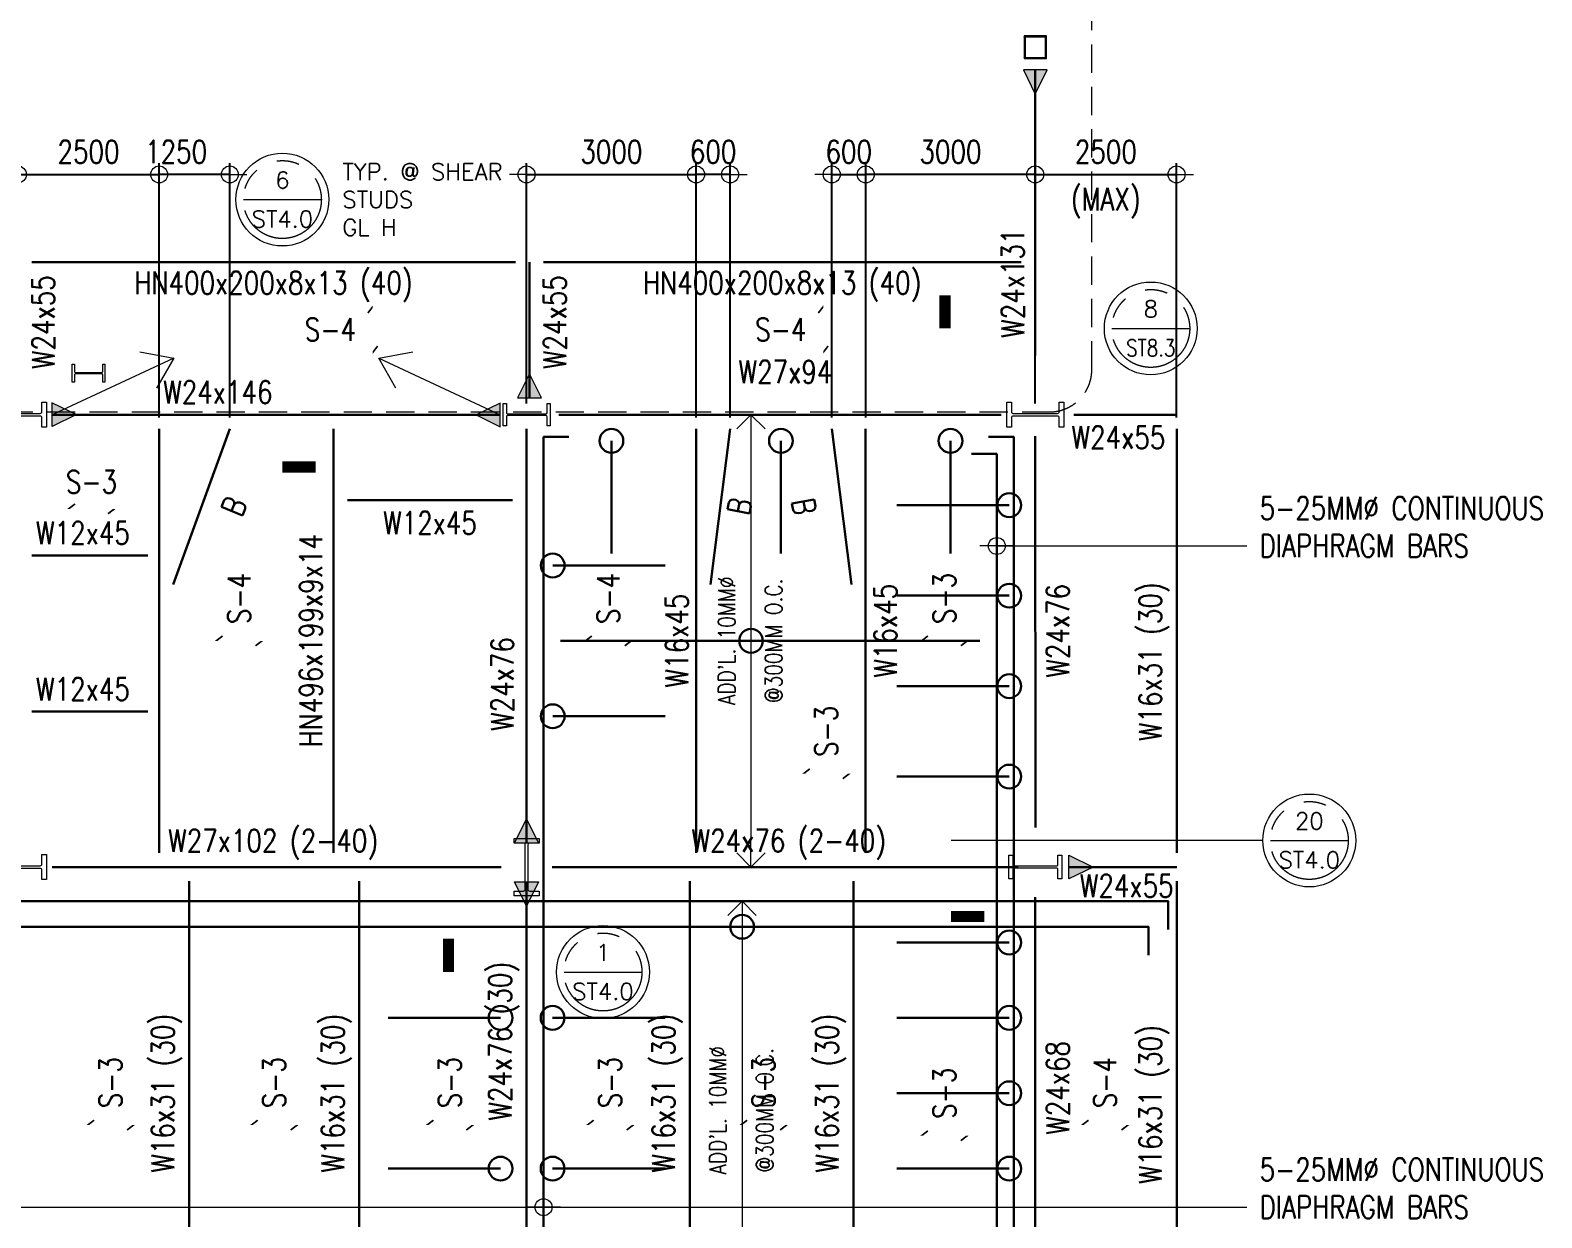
# Model space of a CAD drawing. Header units: millimetres. Extents: x 713683 to 908490, y -16030 to 119854.
# Drawn here: x 765859 to 792601, y 39274 to 60276 of the extents above; entities that cross this region are included whole.
import ezdxf
from ezdxf.enums import TextEntityAlignment as Align

# ---------------------------------------------------------------- set-up
doc = ezdxf.new("R2010")
doc.units = ezdxf.units.MM
doc.header["$MEASUREMENT"] = 0
doc.linetypes.add('DASHED', pattern=[0.75, 0.5, -0.25])
doc.linetypes.add('PHANTOM2', pattern=[1.25, 0.625, -0.125, 0.125, -0.125, 0.125, -0.125])
doc.layers.get('0').update_dxf_attribs({"lineweight": 0})
for name, color, linetype, lineweight in [('S-ANNO-DIMS', 252, 'Continuous', 5), ('S-ANNO-MARK', 2, 'Continuous', 18), ('S-ANNO-NPLT', 7, 'Continuous', 15), ('S-Anno-Symb', 143, 'PHANTOM2', 15), ('S-BEAM', 5, 'Continuous', 30), ('S-BEAM-IDEN', 2, 'Continuous', 9), ('S-BRACE', 2, 'Continuous', 9), ('S-COLS', 2, 'Continuous', 20), ('S-CONN', 1, 'Continuous', 9), ('S_DRB', 4, 'Continuous', 30), ('SPOT DET.', 1, 'Continuous', 20)]:
    doc.layers.add(name, color=color, linetype=linetype, lineweight=lineweight)
doc.styles.add('1', font='simplex8.shx', dxfattribs={"width": 0.8, "height": 400})
doc.styles.add('ARIALNW', font='ARIALN.TTF')
doc.styles.add('ROMANSX', font='ROMANS.shx', dxfattribs={"height": 0.09375})
doc.styles.add('SIMPLEX', font='SIMPLEX.shx', dxfattribs={"width": 0.8, "height": 400})
doc.dimstyles.new('DIM 200', dxfattribs={"dimtxt": 0.36, "dimasz": 0.2, "dimexe": 0.1, "dimexo": 0, "dimgap": 0.08, "dimtad": 1, "dimlfac": 2, "dimrnd": 0.005, "dimzin": 1, "dimdsep": 46, "dimtxsty": 'ARIALNW', "dimcen": 0.09, "dimclrd": 6, "dimclre": 6, "dimclrt": 13, "dimadec": 0, "dimazin": 0, "dimtfac": 1, "dimtofl": 0, "dimtmove": 2, "dimatfit": 3, "dimfxl": 1, "dimtolj": 1, "dimtzin": 0, "dimarcsym": 0})
doc.dimstyles.new('DIM_100', dxfattribs={"dimtxt": 400, "dimasz": 2, "dimexe": 100, "dimexo": 200, "dimgap": 200, "dimtad": 1, "dimdec": 0, "dimrnd": 1, "dimzin": 1, "dimdsep": 46, "dimtxsty": 'SIMPLEX', "dimblk1": 'ESCADIM_ARW', "dimblk2": 'ESCADIM_ARW', "dimsah": 1, "dimcen": 50, "dimclrd": 256, "dimclre": 256, "dimclrt": 52, "dimazin": 0, "dimtfac": 1, "dimtdec": 0, "dimtofl": 0, "dimtmove": 0, "dimatfit": 3, "dimldrblk": 'ESCADIM_ARW', "dimfxl": 1, "dimtolj": 1, "dimtzin": 0, "dimarcsym": 0})
doc.dimstyles.new('DIM_200', dxfattribs={"dimtxt": 400, "dimasz": 2, "dimexe": 200, "dimexo": 200, "dimgap": 200, "dimtad": 1, "dimdec": 0, "dimrnd": 1, "dimzin": 1, "dimdsep": 46, "dimtxsty": 'SIMPLEX', "dimblk1": 'ESCADIM_ARW', "dimblk2": 'ESCADIM_ARW', "dimsah": 1, "dimcen": 50, "dimclrd": 251, "dimclre": 251, "dimclrt": 52, "dimazin": 0, "dimtfac": 1, "dimtdec": 0, "dimtofl": 0, "dimtmove": 0, "dimatfit": 3, "dimldrblk": 'ESCADIM_ARW', "dimfxl": 1, "dimtolj": 1, "dimtzin": 0, "dimarcsym": 0})
doc.dimstyles.new('ESCA', dxfattribs={"dimtxt": 300, "dimasz": 1, "dimexe": 100, "dimexo": 100, "dimgap": 100, "dimtad": 1, "dimdec": 0, "dimrnd": 1, "dimdsep": 46, "dimtxsty": '1', "dimblk1": 'ESCADIM_ARW', "dimblk2": 'ESCADIM_ARW', "dimsah": 1, "dimcen": 50, "dimclrd": 256, "dimclre": 256, "dimclrt": 52, "dimadec": 0, "dimazin": 0, "dimtfac": 1, "dimtdec": 0, "dimtofl": 0, "dimtmove": 0, "dimatfit": 3, "dimldrblk": 'ESCADIM_ARW', "dimfxl": 1, "dimtolj": 1, "dimtzin": 0, "dimarcsym": 0})

# ---------------------------------------------------------------- blocks, each defined once
blk = doc.blocks.new('2F COLUMN LAYOUT')
at = {"layer": 'S-COLS', "ltscale": 0.5}
h = blk.add_hatch(dxfattribs=at)
h.set_pattern_fill('ANSI31', color=256, scale=250, style=0)
h.set_pattern_definition([(45, (0.62, -6544.82), (-22.097087, 22.097087), [])])
h.paths.add_polyline_path([(43820, 62320), (44180, 62320), (44180, 62680), (43820, 62680)], flags=16)
h.paths.add_polyline_path([(43800, 62300), (44200, 62300), (44200, 62700), (43800, 62700)])
at = {"layer": 'S-COLS', "ltscale": 0.5, "elevation": 0}
for points in [[(43800, 62300), (44200, 62300), (44200, 62700), (43800, 62700)], [(43820, 62320), (44180, 62320), (44180, 62680), (43820, 62680)]]:
    blk.add_lwpolyline(points, close=True, dxfattribs=at)
at = {"layer": 'S-COLS', "elevation": 0}
for points in [[(26506, 56000), (26506, 55779), (26424, 55779), (26424, 55948, 0.414214), (26395, 55977), (25605, 55977, 0.414214), (25576, 55948), (25576, 55779), (25494, 55779), (25494, 56221), (25576, 56221), (25576, 56052, 0.414214), (25605, 56023), (26395, 56023, 0.414214), (26424, 56052), (26424, 56221), (26506, 56221), (26506, 56000)], [(44506, 56000), (44506, 55779), (44424, 55779), (44424, 55948, 0.414214), (44395, 55977), (43605, 55977, 0.414214), (43576, 55948), (43576, 55779), (43494, 55779), (43494, 56221), (43576, 56221), (43576, 56052, 0.414214), (43605, 56023), (44395, 56023, 0.414214), (44424, 56052), (44424, 56221), (44506, 56221), (44506, 56000)]]:
    blk.add_lwpolyline(points, format="xyb", dxfattribs=at)
at = {"layer": 'S-COLS', "ltscale": 0.5, "elevation": 0}
for points in [[(34585, 56000), (34585, 56196), (34642, 56196), (34642, 56035, 0.414214), (34661, 56016), (35342, 56016, 0.414214), (35361, 56035), (35361, 56196), (35418, 56196), (35418, 55804), (35361, 55804), (35361, 55965, 0.414214), (35342, 55984), (34661, 55984, 0.414214), (34642, 55965), (34642, 55804), (34585, 55804), (34585, 56000)], [(35000, 47494), (34779, 47494), (34779, 47576), (34948, 47576, 0.414214), (34977, 47605), (34977, 48395, 0.414214), (34948, 48424), (34779, 48424), (34779, 48506), (35221, 48506), (35221, 48424), (35052, 48424, 0.414214), (35023, 48395), (35023, 47605, 0.414214), (35052, 47576), (35221, 47576), (35221, 47494), (35000, 47494)]]:
    blk.add_lwpolyline(points, format="xyb", dxfattribs=at)
at = {"layer": 'S-COLS', "ltscale": 0.5}
for points in [[(26506, 48000), (26506, 47779), (26424, 47779), (26424, 47948, 0.414214), (26395, 47977), (25605, 47977, 0.414214), (25576, 47948), (25576, 47779), (25494, 47779), (25494, 48221), (25576, 48221), (25576, 48052, 0.414214), (25605, 48023), (26395, 48023, 0.414214), (26424, 48052), (26424, 48221), (26506, 48221), (26506, 48000)], [(43533, 48000), (43533, 48209), (43602, 48209), (43602, 48039, 0.414214), (43621, 48019), (44379, 48019, 0.414214), (44398, 48039), (44398, 48209), (44467, 48209), (44467, 47791), (44398, 47791), (44398, 47961, 0.414214), (44379, 47981), (43621, 47981, 0.414214), (43602, 47961), (43602, 47791), (43533, 47791), (43533, 48000)]]:
    blk.add_lwpolyline(points, format="xyb", dxfattribs=at)
blk = doc.blocks.new('Bubble')
at = {"layer": 'S-ANNO-NPLT'}
blk.add_circle((0, 0), 0.2608, dxfattribs=at)
at = {"layer": 'S-Anno-Symb', "color": 0}
blk.add_line((-0.2188, 0), (0.2188, 0), dxfattribs=at)
blk.add_circle((0, 0), 0.2187, dxfattribs=at)
at = {"layer": 'S-Anno-Symb', "style": 'ROMANSX'}
for tag, p in [('1', (0, 0.1094)), ('S1', (0, -0.1094))]:
    blk.add_attdef(tag, text='', height=0.0937, dxfattribs=at).set_placement(p, align=Align.MIDDLE_CENTER)
at = {"layer": 'S-Anno-Symb', "style": 'ROMANSX', "width": 1.018385, "flags": 8}
blk.add_attdef('LONG', text='', height=0.0937, dxfattribs=at).set_placement((-0.1796, -0.1249), (0.1796, -0.1249), align=Align.FIT)
blk = doc.blocks.new('ESCADIM_ARW')
at = {"color": 7}
blk.add_line((-150, 0), (150, 0), dxfattribs=at)
blk.add_circle((0, 0), 75, dxfattribs=at)
blk = doc.blocks.new('*D9')
at = {"layer": 'Defpoints', "color": 0, "ltscale": 0.05, "transparency": 16777216}
for p in [(777640, 57726), (774640, 53476, 0), (777640, 53229)]:
    blk.add_point(p, dxfattribs=at)
at = {"layer": 'S-ANNO-DIMS', "color": 251, "lineweight": -2, "ltscale": 0.05, "transparency": 16777216}
for p, q in [((774640, 53676), (774640, 57926)), ((777640, 53429), (777640, 57926)), ((774642, 57726), (777638, 57726))]:
    blk.add_line(p, q, dxfattribs=at)
at = {"layer": 'S-ANNO-DIMS', "color": 251, "lineweight": -2, "ltscale": 0.05, "transparency": 16777216, "xscale": 2, "yscale": 2, "zscale": 2, "rotation": 180}
blk.add_blockref('ESCADIM_ARW', (774640, 57726), dxfattribs=at)
at = {"layer": 'S-ANNO-DIMS', "color": 251, "lineweight": -2, "ltscale": 0.05, "transparency": 16777216, "xscale": 2, "yscale": 2, "zscale": 2}
blk.add_blockref('ESCADIM_ARW', (777640, 57726), dxfattribs=at)
at = {"layer": 'S-ANNO-DIMS', "color": 52, "ltscale": 0.05, "transparency": 16777216, "insert": (776140, 58126), "char_height": 400, "attachment_point": 5, "style": 'SIMPLEX'}
blk.add_mtext('\\A1;3000', dxfattribs=at)
blk = doc.blocks.new('*D10')
at = {"layer": 'Defpoints', "color": 0, "ltscale": 0.05, "transparency": 16777216}
for p in [(777640, 57726), (777640, 53229), (778240, 53229)]:
    blk.add_point(p, dxfattribs=at)
at = {"layer": 'S-ANNO-DIMS', "color": 251, "lineweight": -2, "ltscale": 0.05, "transparency": 16777216}
for p, q in [((777640, 53429), (777640, 57926)), ((778240, 53429), (778240, 57926)), ((778238, 57726), (777642, 57726))]:
    blk.add_line(p, q, dxfattribs=at)
at = {"layer": 'S-ANNO-DIMS', "color": 251, "lineweight": -2, "ltscale": 0.05, "transparency": 16777216, "xscale": 2, "yscale": 2, "zscale": 2, "rotation": 180}
blk.add_blockref('ESCADIM_ARW', (777640, 57726), dxfattribs=at)
at = {"layer": 'S-ANNO-DIMS', "color": 251, "lineweight": -2, "ltscale": 0.05, "transparency": 16777216, "xscale": 2, "yscale": 2, "zscale": 2}
blk.add_blockref('ESCADIM_ARW', (778240, 57726), dxfattribs=at)
at = {"layer": 'S-ANNO-DIMS', "color": 52, "ltscale": 0.05, "transparency": 16777216, "insert": (777940, 58126), "char_height": 400, "attachment_point": 5, "style": 'SIMPLEX'}
blk.add_mtext('\\A1;600', dxfattribs=at)
blk = doc.blocks.new('*D11')
at = {"layer": 'Defpoints', "color": 0, "ltscale": 0.05, "transparency": 16777216}
for p in [(780640, 57726), (780640, 53229), (783640, 53476, 0)]:
    blk.add_point(p, dxfattribs=at)
at = {"layer": 'S-ANNO-DIMS', "color": 251, "lineweight": -2, "ltscale": 0.05, "transparency": 16777216}
for p, q in [((780640, 53429), (780640, 57926)), ((783640, 53676), (783640, 57926)), ((783638, 57726), (780642, 57726))]:
    blk.add_line(p, q, dxfattribs=at)
at = {"layer": 'S-ANNO-DIMS', "color": 251, "lineweight": -2, "ltscale": 0.05, "transparency": 16777216, "xscale": 2, "yscale": 2, "zscale": 2, "rotation": 180}
blk.add_blockref('ESCADIM_ARW', (780640, 57726), dxfattribs=at)
at = {"layer": 'S-ANNO-DIMS', "color": 251, "lineweight": -2, "ltscale": 0.05, "transparency": 16777216, "xscale": 2, "yscale": 2, "zscale": 2}
blk.add_blockref('ESCADIM_ARW', (783640, 57726), dxfattribs=at)
at = {"layer": 'S-ANNO-DIMS', "color": 52, "ltscale": 0.05, "transparency": 16777216, "insert": (782140, 58126), "char_height": 400, "attachment_point": 5, "style": 'SIMPLEX'}
blk.add_mtext('\\A1;3000', dxfattribs=at)
blk = doc.blocks.new('*D12')
at = {"layer": 'Defpoints', "color": 0, "ltscale": 0.05, "transparency": 16777216}
for p in [(780640, 57726), (780040, 53229), (780640, 53229)]:
    blk.add_point(p, dxfattribs=at)
at = {"layer": 'S-ANNO-DIMS', "color": 251, "lineweight": -2, "ltscale": 0.05, "transparency": 16777216}
for p, q in [((780040, 53429), (780040, 57926)), ((780640, 53429), (780640, 57926)), ((780042, 57726), (780638, 57726))]:
    blk.add_line(p, q, dxfattribs=at)
at = {"layer": 'S-ANNO-DIMS', "color": 251, "lineweight": -2, "ltscale": 0.05, "transparency": 16777216, "xscale": 2, "yscale": 2, "zscale": 2, "rotation": 180}
blk.add_blockref('ESCADIM_ARW', (780040, 57726), dxfattribs=at)
at = {"layer": 'S-ANNO-DIMS', "color": 251, "lineweight": -2, "ltscale": 0.05, "transparency": 16777216, "xscale": 2, "yscale": 2, "zscale": 2}
blk.add_blockref('ESCADIM_ARW', (780640, 57726), dxfattribs=at)
at = {"layer": 'S-ANNO-DIMS', "color": 52, "ltscale": 0.05, "transparency": 16777216, "insert": (780340, 58126), "char_height": 400, "attachment_point": 5, "style": 'SIMPLEX'}
blk.add_mtext('\\A1;600', dxfattribs=at)
blk = doc.blocks.new('*D13')
at = {"layer": 'Defpoints', "color": 0, "ltscale": 0.05, "transparency": 16777216}
for p in [(768140, 57726), (765640, 53476, 0), (768140, 53229)]:
    blk.add_point(p, dxfattribs=at)
at = {"layer": 'S-ANNO-DIMS', "color": 251, "lineweight": -2, "ltscale": 0.05, "transparency": 16777216}
for p, q in [((765640, 53676), (765640, 57926)), ((768140, 53429), (768140, 57926)), ((765642, 57726), (768138, 57726))]:
    blk.add_line(p, q, dxfattribs=at)
at = {"layer": 'S-ANNO-DIMS', "color": 251, "lineweight": -2, "ltscale": 0.05, "transparency": 16777216, "xscale": 2, "yscale": 2, "zscale": 2, "rotation": 180}
blk.add_blockref('ESCADIM_ARW', (765640, 57726), dxfattribs=at)
at = {"layer": 'S-ANNO-DIMS', "color": 251, "lineweight": -2, "ltscale": 0.05, "transparency": 16777216, "xscale": 2, "yscale": 2, "zscale": 2}
blk.add_blockref('ESCADIM_ARW', (768140, 57726), dxfattribs=at)
at = {"layer": 'S-ANNO-DIMS', "color": 52, "ltscale": 0.05, "transparency": 16777216, "insert": (766890, 58126), "char_height": 400, "attachment_point": 5, "style": 'SIMPLEX'}
blk.add_mtext('\\A1;2500', dxfattribs=at)
blk = doc.blocks.new('*D14')
at = {"layer": 'Defpoints', "color": 0, "ltscale": 0.05, "transparency": 16777216}
for p in [(768140, 57726), (768140, 53229), (769390, 53229)]:
    blk.add_point(p, dxfattribs=at)
at = {"layer": 'S-ANNO-DIMS', "color": 251, "lineweight": -2, "ltscale": 0.05, "transparency": 16777216}
for p, q in [((768140, 53429), (768140, 57926)), ((769390, 53429), (769390, 57926)), ((769388, 57726), (768142, 57726))]:
    blk.add_line(p, q, dxfattribs=at)
at = {"layer": 'S-ANNO-DIMS', "color": 251, "lineweight": -2, "ltscale": 0.05, "transparency": 16777216, "xscale": 2, "yscale": 2, "zscale": 2, "rotation": 180}
blk.add_blockref('ESCADIM_ARW', (768140, 57726), dxfattribs=at)
at = {"layer": 'S-ANNO-DIMS', "color": 251, "lineweight": -2, "ltscale": 0.05, "transparency": 16777216, "xscale": 2, "yscale": 2, "zscale": 2}
blk.add_blockref('ESCADIM_ARW', (769390, 57726), dxfattribs=at)
at = {"layer": 'S-ANNO-DIMS', "color": 52, "ltscale": 0.05, "transparency": 16777216, "insert": (768440, 58126), "char_height": 400, "attachment_point": 5, "style": 'SIMPLEX'}
blk.add_mtext('\\A1;1250', dxfattribs=at)
blk = doc.blocks.new('*D33')
at = {"layer": 'Defpoints', "color": 0, "ltscale": 0.05, "transparency": 16777216}
for p in [(786139, 57726), (783639, 53476, 0), (786139, 53229)]:
    blk.add_point(p, dxfattribs=at)
at = {"layer": 'S-ANNO-DIMS', "color": 251, "lineweight": -2, "ltscale": 0.05, "transparency": 16777216}
for p, q in [((783639, 53676), (783639, 57926)), ((786139, 53429), (786139, 57926)), ((783641, 57726), (786137, 57726))]:
    blk.add_line(p, q, dxfattribs=at)
at = {"layer": 'S-ANNO-DIMS', "color": 251, "lineweight": -2, "ltscale": 0.05, "transparency": 16777216, "xscale": 2, "yscale": 2, "zscale": 2, "rotation": 180}
blk.add_blockref('ESCADIM_ARW', (783639, 57726), dxfattribs=at)
at = {"layer": 'S-ANNO-DIMS', "color": 251, "lineweight": -2, "ltscale": 0.05, "transparency": 16777216, "xscale": 2, "yscale": 2, "zscale": 2}
blk.add_blockref('ESCADIM_ARW', (786139, 57726), dxfattribs=at)
at = {"layer": 'S-ANNO-DIMS', "color": 52, "ltscale": 0.05, "transparency": 16777216, "char_height": 400, "attachment_point": 5, "style": 'SIMPLEX'}
for s, insert in [('\\A1;2500', (784889, 58126)), ('\\A1;(MAX)', (784889, 57221))]:
    blk.add_mtext(s, dxfattribs=dict(at, insert=insert))
blk = doc.blocks.new('_Open90')
at = {"color": 0, "linetype": 'ByBlock', "lineweight": -2}
for p, q in [((0, 0), (-1, 0)), ((-0.5, 0.5), (0, 0)), ((0, 0), (-0.5, -0.5))]:
    blk.add_line(p, q, dxfattribs=at)
blk = doc.blocks.new('*D36')
at = {"lineweight": -2, "ltscale": 0.5, "transparency": 16777216}
blk.add_line((38812, 46895), (38812, 40501), dxfattribs=at)
at = {"layer": 'Defpoints', "color": 0, "ltscale": 0.5, "transparency": 16777216}
for p in [(38812, 47395, 0), (38812, 40001, 0), (38812, 40001)]:
    blk.add_point(p, dxfattribs=at)
at = {"lineweight": -2, "ltscale": 0.5, "transparency": 16777216, "xscale": 500, "yscale": 500, "zscale": 500}
for p, rotation in [((38812, 47395), 90), ((38812, 40001), 270)]:
    blk.add_blockref('_Open90', p, dxfattribs=dict(at, rotation=rotation))
at = {"color": 52, "ltscale": 0.5, "transparency": 16777216, "char_height": 300, "attachment_point": 5, "rotation": 90, "style": '1'}
for s, insert in [("\\A1;ADD'L. 10MM%%C", (38383, 43698)), ('\\A1;@300MM O.C. ', (39212, 43698))]:
    blk.add_mtext(s, dxfattribs=dict(at, insert=insert))
blk = doc.blocks.new('*D38')
at = {"lineweight": -2, "ltscale": 0.5, "transparency": 16777216}
blk.add_line((38970, 55501), (38970, 48501), dxfattribs=at)
at = {"layer": 'Defpoints', "color": 0, "ltscale": 0.5, "transparency": 16777216}
for p in [(38970, 56001, 0), (38970, 48001, 0), (38970, 48001)]:
    blk.add_point(p, dxfattribs=at)
at = {"lineweight": -2, "ltscale": 0.5, "transparency": 16777216, "xscale": 500, "yscale": 500, "zscale": 500}
for p, rotation in [((38970, 56001), 90), ((38970, 48001), 270)]:
    blk.add_blockref('_Open90', p, dxfattribs=dict(at, rotation=rotation))
at = {"color": 52, "ltscale": 0.5, "transparency": 16777216, "char_height": 300, "attachment_point": 5, "rotation": 90, "style": '1'}
for s, insert in [("\\A1;ADD'L. 10MM%%C", (38542, 52001)), ('\\A1;@300MM O.C. ', (39370, 52001))]:
    blk.add_mtext(s, dxfattribs=dict(at, insert=insert))
blk = doc.blocks.new('2F FRAMING LAYOUT')
at = {"layer": 'S-CONN'}
for points in [[(32711, 54100), (32500, 53671), (32290, 54100)], [(23341, 48296), (23552, 48725), (23762, 48296)], [(15109, 47792), (15538, 48003), (15109, 48213)], [(23035, 47786), (22606, 47996), (23035, 48207)], [(23288, 40430), (23499, 40859), (23709, 40430)], [(33093, 39789), (33522, 40000), (33093, 40210)], [(23289, 39737), (23500, 39308), (23710, 39737)]]:
    blk.add_hatch(color=256, dxfattribs=at).paths.add_polyline_path(points)
at = {"layer": 'S-BEAM'}
for p, q in [((32500, 54100, 0), (32499, 49049, 0)), ((23302, 50700, 0), (14750, 50700, 0)), ((23552, 50700, 0), (23552, 48296, 0)), ((23802, 50701, 0), (32249, 50700, 0)), ((23035, 47999, 0), (15106, 48000, 0)), ((24068, 47999, 0), (31894, 48000, 0)), ((33179, 48000, 0), (35000, 48000, 0)), ((17000, 40249, 0), (17000, 47753, 0)), ((18250, 47753, 0), (17250, 44999, 0)), ((20083, 40249, 0), (20083, 47753, 0)), ((23500, 40430, 0), (23500, 47749, 0)), ((26501, 40249, 0), (26501, 47753, 0)), ((27101, 47753, 0), (26751, 44999, 0)), ((28899, 47753, 0), (29249, 44999, 0)), ((29499, 40249, 0), (29499, 47753, 0)), ((32500, 47619, 0), (32501, 40700, 0)), ((35002, 47751, 0), (35002, 40250, 0)), ((23250, 46488, 0), (20333, 46488, 0)), ((16800, 45510, 0), (14750, 45510, 0)), ((16800, 42749, 0), (14750, 42749, 0)), ((23050, 39999, 0), (15106, 39999, 0)), ((23954, 39999, 0), (32195, 40000, 0)), ((33093, 40000, 0), (35002, 40000, 0)), ((17532, 39749, 0), (17532, 32250, 0)), ((20538, 39749, 0), (20538, 32250, 0)), ((23500, 39737, 0), (23500, 32414, 0)), ((26391, 39749, 0), (26391, 32249, 0)), ((29283, 39749, 0), (29283, 32248, 0)), ((35002, 39750, 0), (35002, 32249, 0)), ((32500, 32683, 0), (32500, 39467, 0))]:
    blk.add_line(p, q, dxfattribs=at)
at = {"layer": 'S-CONN', "color": 1, "elevation": 0}
for points in [[(32290, 54100), (32500, 53671), (32711, 54100), (32289, 54100)], [(23762, 48296), (23552, 48725), (23341, 48296), (23763, 48296)], [(15109, 48213), (15538, 48003), (15109, 47792), (15109, 48214)], [(23035, 48207), (22606, 47996), (23035, 47786), (23035, 48208)], [(23709, 40430), (23499, 40859), (23288, 40430), (23710, 40430)], [(33093, 40210), (33522, 40000), (33093, 39789), (33093, 40211)], [(23710, 39737), (23500, 39308), (23289, 39737), (23711, 39737)]]:
    blk.add_lwpolyline(points, dxfattribs=at)
at = {"layer": 'S-BRACE', "ltscale": 0.5}
for points in [[(17258, 49001, 0), (15106, 47999, 0)], [(20884, 49002, 0), (23035, 48000, 0)]]:
    blk.add_leader(points, dimstyle='DIM 200', override={"dimasz": 500, "dimtad": 0, "dimclrd": 2, "dimldrblk": 'Open90', "dimfxl": 0.18}, dxfattribs=at)
blk = doc.blocks.new("ADD' L BARS")
at = {"layer": 'S_DRB'}
for p, q in [((36500.5, 53548.4, 0), (36500.5, 55538, 0)), ((39500, 53548.4, 0), (39500, 55538, 0)), ((42499.5, 53548.4, 0), (42499.5, 55538, 0)), ((41550, 54400, 0), (43539.6, 54400, 0)), ((41550, 52800, 0), (43539.6, 52800, 0)), ((41550, 51200, 0), (43539.6, 51200, 0)), ((41550, 49600, 0), (43539.6, 49600, 0)), ((41550, 46666.4, 0), (43539.6, 46666.4, 0)), ((41549.9, 45333.2, 0), (43539.5, 45333.2, 0)), ((41549.7, 43999.9, 0), (43539.3, 43999.9, 0)), ((41549.6, 42666.6, 0), (43539.2, 42666.6, 0))]:
    blk.add_line(p, q, dxfattribs=at)
at = {"layer": 'S_DRB', "color": 4}
blk.add_line((43019.6, 52000.8, 0), (35600, 52000.8, 0), dxfattribs=at)
at = {"layer": 'S_DRB', "color": 4, "elevation": 0}
for points in [[(35750, 40432.8), (35300, 40432.8), (35300, 55606.9), (35750, 55606.9)], [(42870.3, 40132.8), (43320.3, 40132.8), (43319, 55306.9), (42869, 55306.9)], [(46351.2, 46894.5), (46351.2, 47394.5), (6014.4, 47394.5), (6014.4, 46894.5)], [(46001.2, 46444.5), (46001.2, 46944.5), (17250, 46944.5), (17250, 46444.5)]]:
    blk.add_lwpolyline(points, dxfattribs=at)
at = {"layer": 'S_DRB'}
for centre in [(36500.5, 55538, 0), (39500, 55538, 0), (42499.5, 55538, 0), (43539.6, 54400, 0), (43539.6, 52800, 0), (38970.3, 52000.8, 0), (43539.6, 51200, 0), (43539.6, 49600, 0), (38811.8, 46944.5, 0), (43539.6, 46666.4, 0), (43539.5, 45333.2, 0), (43539.3, 43999.9, 0), (43539.2, 42666.6, 0)]:
    blk.add_circle(centre, 210.4, dxfattribs=at)
at = {"layer": 'S-BEAM-IDEN', "char_height": 400, "attachment_point": 1, "style": '1'}
for insert in [(47968.2, 54548.4, 0), (47968.2, 42852.8, 0)]:
    blk.add_mtext_dynamic_manual_height_columns('5-25MM∅ CONTINUOUS \\PDIAPHRAGM BARS', width=8791.578, gutter_width=1, heights=[0], dxfattribs=dict(at, insert=insert))
at = {"ltscale": 0.5}
for base, p1, p2, picture, middle in [((38970.3, 48000.5, 0), (38970.3, 56001.1, 0), (38970.3, 48000.5, 0), '*D38', (38970.3, 52000.8, 0)), ((38811.8, 40001.4, 0), (38811.8, 47394.5, 0), (38811.8, 40001.4, 0), '*D36', (38811.8, 43697.9, 0))]:
    dim = blk.add_linear_dim(base=base, p1=p1, p2=p2, angle=270, text="ADD'L. 10MM%%C\\X@300MM O.C. ", dimstyle='DIM_100', override={"dimasz": 500, "dimexo": 100, "dimblk1": 'Open90', "dimblk2": 'Open90', "dimse1": 1, "dimse2": 1}, dxfattribs=at)
    dim.commit()
    dim.dimension.update_dxf_attribs({"geometry": picture, "text_midpoint": middle})
at = {"layer": 'S-ANNO-DIMS', "color": 4}
for points in [[(43319.1, 53678.6, 0), (47743.9, 53678.6, 0)], [(25267.1, 41983, 0), (47743.9, 41983, 0)], [(35300, 41983, 0), (47743.9, 41983, 0)]]:
    blk.add_leader(points, dimstyle='ESCA', override={"dimasz": 2, "dimtad": 0, "dimfxl": 0.0625}, dxfattribs=at)

msp = doc.modelspace()

# ---------------------------------------------------------------- hatches: boundary and pattern name
at = {"layer": 'S-COLS', "ltscale": 0.5}
h = msp.add_hatch(dxfattribs=at)
h.set_pattern_fill('ANSI31', color=256, scale=250, style=0)
h.set_pattern_definition([(45, (739641.107, -9068.8), (-22.097087, 22.097087), [])])
h.paths.add_polyline_path([(783460.48767, 59796.0199), (783820.48767, 59796.0199), (783820.48767, 60156.0199), (783460.48767, 60156.0199)], flags=16)
h.paths.add_polyline_path([(783440.48767, 59776.0199), (783840.48767, 59776.0199), (783840.48767, 60176.0199), (783440.48767, 60176.0199)])

# ---------------------------------------------------------------- linework, layer by layer
at = {"layer": 'S-ANNO-MARK'}
for points, elevation in [([(771831.93887, 55274.38193, 29.99952, 29.99952, 0), (771918.94, 55387.42626, 0, 0, 0), (771918.94, 54577.84871, 29.99952, 29.99952, 0), (772005.94113, 54690.89304, 0, 0, 0)], 0.00002), ([(779800.8826, 55274.38193, 29.99952, 29.99952, 0), (779887.88374, 55387.42626, 0, 0, 0), (779887.88374, 54577.84871, 29.99952, 29.99952, 0), (779974.88487, 54690.89304, 0, 0, 0)], 0.00002), ([(769261.31347, 49562.86801, 29.99952, 29.99952, 0), (769148.26914, 49475.86687, 0, 0, 0), (769957.84669, 49475.86687, 29.99952, 29.99952, 0), (769844.80236, 49388.86574, 0, 0, 0)], 0), ([(775794.31107, 49562.86801, 29.99952, 29.99952, 0), (775681.26675, 49475.86687, 0, 0, 0), (776490.8443, 49475.86687, 29.99952, 29.99952, 0), (776377.79997, 49388.86574, 0, 0, 0)], 0), ([(781739.87892, 49562.86801, 29.99952, 29.99952, 0), (781626.83459, 49475.86687, 0, 0, 0), (782436.41215, 49475.86687, 29.99952, 29.99952, 0), (782323.36782, 49388.86574, 0, 0, 0)], 0), ([(779650.97555, 47212.86801, 29.99952, 29.99952, 0), (779537.93122, 47125.86687, 0, 0, 0), (780347.50878, 47125.86687, 29.99952, 29.99952, 0), (780234.46445, 47038.86574, 0, 0, 0)], 0), ([(766988.2976, 40999.38972, 29.99952, 29.99952, 0), (766875.25327, 40912.38859, 0, 0, 0), (767684.83082, 40912.38859, 29.99952, 29.99952, 0), (767571.78649, 40825.38745, 0, 0, 0)], 0), ([(769883.55524, 40999.59329, 29.99952, 29.99952, 0), (769770.51091, 40912.59216, 0, 0, 0), (770580.08846, 40912.59216, 29.99952, 29.99952, 0), (770467.04413, 40825.59102, 0, 0, 0)], -0.00001), ([(772991.35379, 40999.38972, 29.99952, 29.99952, 0), (772878.30946, 40912.38859, 0, 0, 0), (773687.88701, 40912.38859, 29.99952, 29.99952, 0), (773574.84269, 40825.38745, 0, 0, 0)], 0.00001), ([(775827.64426, 40999.38972, 29.99952, 29.99952, 0), (775714.59993, 40912.38859, 0, 0, 0), (776524.17748, 40912.38859, 29.99952, 29.99952, 0), (776411.13315, 40825.38745, 0, 0, 0)], 0.00002), ([(778542.42313, 40999.38972, 29.99952, 29.99952, 0), (778429.3788, 40912.38859, 0, 0, 0), (779238.95635, 40912.38859, 29.99952, 29.99952, 0), (779125.91203, 40825.38745, 0, 0, 0)], 0), ([(784581.45892, 40999.28917, 29.99952, 29.99952, 0), (784468.41459, 40912.28803, 0, 0, 0), (785277.99215, 40912.28803, 29.99952, 29.99952, 0), (785164.94782, 40825.2869, 0, 0, 0)], 0)]:
    msp.add_lwpolyline(points, format="xyseb", dxfattribs=dict(at, elevation=elevation))
msp.add_lwpolyline([(766651.17555, 51898.28113, 29.99952, 29.99952, 0), (766538.13122, 51811.28, 0, 0, 0), (767347.70878, 51811.28, 29.99952, 29.99952, 0), (767234.66445, 51724.27887, 0, 0, 0)], format="xyseb", dxfattribs=at)
at = {"layer": 'S-ANNO-NPLT'}
for centre in [(770320.24177, 57281.53874, 0), (785683.45698, 55001.9354, -0.00001), (788488.2625, 45946.3798, 0), (775991.55346, 43619.71684, 0)]:
    msp.add_circle(centre, 821.36597, dxfattribs=at)
at = {"layer": 'S-Anno-Symb', "linetype": 'ByBlock'}
msp.add_line((787666.89653, 45946.3798, 0), (782149.88065, 45946.3798, 0), dxfattribs=at)
for points, elevation in [([(770320.24177, 56460.17277, 0, 0, 0), (770320.24177, 52551.9246, 196.07256, 196.07256, 0), (770908.45945, 52551.9246, 0, 0, 0)], 0), ([(784862.09101, 55001.9354, 0, 0, 0), (782042.81716, 55001.9354, 196.07256, 196.07256, 0), (782042.81716, 55590.15308, 0, 0, 0)], -0.00001), ([(782149.88065, 45946.3798, 0, 0, 0), (782149.88065, 44601.40379, 196.07256, 196.07256, 0), (782738.09833, 44601.40379, 0, 0, 0)], 0), ([(775170.18748, 43619.71684, 0, 0, 0), (773259.33252, 43619.71684, 196.07256, 196.07256, 0), (773259.33252, 44207.93452, 0, 0, 0)], 0)]:
    msp.add_lwpolyline(points, format="xyseb", dxfattribs=dict(at, elevation=elevation))
at = {"layer": 'S-COLS', "ltscale": 0.5, "elevation": 0}
for points in [[(783440.48767, 59776.0199), (783840.48767, 59776.0199), (783840.48767, 60176.0199), (783440.48767, 60176.0199)], [(783460.48767, 59796.0199), (783820.48767, 59796.0199), (783820.48767, 60156.0199), (783460.48767, 60156.0199)]]:
    msp.add_lwpolyline(points, close=True, dxfattribs=at)
at = {"layer": 'S-COLS', "color": 7, "ltscale": 0.05, "elevation": 0.00001}
msp.add_lwpolyline([(766601.94367, 54211.96285), (766601.94367, 54370.71285), (766639.53567, 54370.71285), (766639.53567, 54242.06185, 0.4142135624), (766659.09367, 54222.50385), (767121.88167, 54222.50385, 0.4142135624), (767141.43967, 54242.06185), (767141.43967, 54370.71285), (767179.03167, 54370.71285), (767179.03167, 54053.21285), (767141.43967, 54053.21285), (767141.43967, 54181.86385, 0.4142135624), (767121.88167, 54201.42185), (766659.09367, 54201.42185, 0.4142135624), (766639.53567, 54181.86385), (766639.53567, 54053.21285), (766601.94367, 54053.21285), (766601.94367, 54211.96285)], format="xyb", dxfattribs=at)
at = {"layer": 'S-COLS', "elevation": 0.00001}
msp.add_lwpolyline([(781739.87892, 40811.60511, 29.99952, 29.99952, 0), (781626.83459, 40724.60398, 0, 0, 0), (782436.41215, 40724.60398, 29.99952, 29.99952, 0), (782323.36782, 40637.60285, 0, 0, 0)], format="xyseb", dxfattribs=at)
at = {"layer": 'S_DRB'}
for p, q in [((777091.79002, 50809.35323, 0.00001), (775102.15703, 50809.35323, 0.00001)), ((777091.79002, 48142.68657, 0.00001), (775102.15703, 48142.68657, 0.00001)), ((772190.48767, 42809.35323, 0), (774180.12066, 42809.35323, 0)), ((777090.48767, 42809.35323, 0), (775100.85469, 42809.35323, 0)), ((772190.48767, 40142.68657, 0), (774180.12066, 40142.68657, 0)), ((777090.48767, 40142.68657, 0), (775100.85469, 40142.68657, 0))]:
    msp.add_line(p, q, dxfattribs=at)
at = {"layer": 'S_DRB', "color": 4}
for points, elevation in [([(782809.50767, 9469.66256), (783259.50767, 9469.66256), (783259.50767, 53082.92387), (782809.50767, 53082.92387)], 0), ([(785991.73158, 44370.52839), (785991.73158, 44870.52839), (745654.92305, 44870.52839), (745654.92305, 44370.52839)], -0.00001)]:
    msp.add_lwpolyline(points, dxfattribs=dict(at, elevation=elevation))
at = {"layer": 'S_DRB'}
for centre in [(775102.15703, 50809.35323, 0.00001), (775102.15703, 48142.68657, 0.00001), (774180.12066, 42809.35323, 0), (775100.85469, 42809.35323, 0), (774180.12066, 40142.68657, 0), (775100.85469, 40142.68657, 0)]:
    msp.add_circle(centre, 210.36702, dxfattribs=at)
at = {"layer": 'SPOT DET.', "linetype": 'DASHED', "ltscale": 1000, "elevation": -0.00002}
msp.add_lwpolyline([(765405.17756, 53525.07443), (783890.48767, 53525.07443, 0.4142135624), (784640.48767, 54275.07443), (784640.48767, 73526.0199, 0.4142135624), (783890.48767, 74276.0199), (765405.17756, 74276.0199, 0.4142135624), (764655.17756, 73526.0199), (764655.17756, 54275.07443, 0.4142135624)], format="xyb", close=True, dxfattribs=at)

# ---------------------------------------------------------------- block references
for name, p in [('2F COLUMN LAYOUT', (739640.48767, -2523.9801, 0)), ('2F FRAMING LAYOUT', (751140.17923, 5476.0199, 0.00001))]:
    msp.add_blockref(name, p)
at = {"layer": 'S-Anno-Symb', "xscale": 3149.760000000242, "yscale": 3149.760000000242, "zscale": 3149.760000000242}
for p, values in [((770320.24177, 57281.53874, 0), {'1': '6', 'S1': 'ST4.0'}), ((788488.2625, 45946.3798, 0), {'1': '20', 'S1': 'ST4.0'}), ((775991.55346, 43619.71684, 0), {'1': '1', 'S1': 'ST4.0'})]:
    msp.add_blockref('Bubble', p, dxfattribs=at).add_auto_attribs(values)
at = {"layer": 'S-Anno-Symb'}
ref = msp.add_blockref('Bubble', (785683.45698, 55001.9354, -0.00001), dxfattribs=dict(at, xscale=3149.760000000242, yscale=3149.760000000242, zscale=3149.760000000242))
ref.add_attrib('1', '8', dxfattribs={"height": 295.29, "style": 'ROMANSX'}).set_placement((785683.45698, 55346.4404, -0.00001), align=Align.MIDDLE_CENTER)
ref.add_attrib('S1', 'ST8.3', dxfattribs={"height": 295.29, "style": 'ROMANSX', "width": 0.8}).set_placement((785683.45698, 54657.4304, -0.00001), align=Align.MIDDLE_CENTER)
at = {"layer": 'S-BRACE'}
msp.add_blockref("ADD' L BARS", (739640.48767, -2523.9801, 0), dxfattribs=at)

# ---------------------------------------------------------------- texts
at = {"layer": 'S-ANNO-DIMS', "color": 52, "char_height": 400, "attachment_point": 5, "style": 'SIMPLEX'}
for s, insert, rotation in [('\\A1;W24x131', (783240.48767, 55801.0199, 0), 90), ('\\A1;W24x55', (766090.48767, 55112.30797, 0), 90), ('\\A1;W24x55', (775142.38618, 55112.38259, 0), 90), ('\\A1;{\\W0.8;B}', (769464.13519, 51854.09413, -0.00003), 67.388414698), ('\\A1;HN496x199x9x14', (770823.46209, 49478.96221, 0.00001), 90), ('\\A1;\\pxqc;S-4', (769553.05791, 50225.86687, 0), 90), ('\\A1;\\pxqc;S-4', (776086.05552, 50225.86687, 0), 90), ('\\A1;\\pxqc;S-3', (782031.62337, 50225.86687, 0), 90), ('\\A1;W16x45', (780990.75981, 49655.51035, 0), 90), ('\\A1;W24x76', (784039.95818, 49653.85767, -0.00001), 90), ('\\A1;W16x31 (30)', (785742.45636, 49107.74374, 0.00001), 90), ('\\A1;W16x45', (777300.65475, 49480.61488, 0.00001), 90), ('\\A1;W24x76', (774211.30629, 48711.52495, -0.00003), 90), ('\\A1;\\pxqc;S-3', (779942.72, 47875.86687, 0), 90), ('\\A1;W24x76 (30)', (774240.48767, 42395.80668, 0), 90), ('\\A1;W16x31 (30)', (768272.15583, 41476.69344, -0.00001), 90), ('\\A1;W16x31 (30)', (771278.44354, 41476.69344, -0.00001), 90), ('\\A1;W16x31 (30)', (777131.62337, 41476.69344, 0), 90), ('\\A1;W16x31 (30)', (780022.75907, 41476.69344, -0.00001), 90), ('\\A1;W16x31 (30)', (785742.45636, 41275.27109, 0.00001), 90), ('\\A1;\\pxqc;S-3', (767280.04204, 41662.38859, 0), 90), ('\\A1;\\pxqc;S-3', (770175.29969, 41662.59216, -0.00001), 90), ('\\A1;\\pxqc;S-3', (773283.09824, 41662.38859, 0.00001), 90), ('\\A1;\\pxqc;S-3', (776119.38871, 41662.38859, 0.00002), 90), ('\\A1;\\pxqc;S-3', (778834.16758, 41662.38859, 0), 90), ('\\A1;\\pxqc;S-4', (784873.20337, 41662.28803, 0), 90), ('\\A1;\\pxqc;{\\W0.8;S-3}', (782031.62337, 41474.60398, 0.00001), 90)]:
    msp.add_mtext(s, dxfattribs=dict(at, insert=insert, rotation=rotation))
at = {"layer": 'S-ANNO-DIMS', "color": 52, "char_height": 400, "width": 13439.5964125, "attachment_point": 5, "style": 'SIMPLEX'}
for insert in [(770164.82738, 55741.90046, 0.00001), (779164.49714, 55742.46879, 0.00001)]:
    msp.add_mtext('\\A1;{\\W0.8;HN400x200x8x13 (40)}', dxfattribs=dict(at, insert=insert))
at = {"layer": 'S-ANNO-DIMS', "color": 52, "char_height": 400, "attachment_point": 5, "style": 'SIMPLEX'}
for s, insert in [('\\A1;\\pxqc;S-4', (771168.94, 54982.63749, 0.00002)), ('\\A1;\\pxqc;S-4', (779137.88374, 54982.63749, 0.00002)), ('\\A1;W27x94', (779220.12569, 54234.38984, 0.00001)), ('\\A1;W24x146', (769178.09164, 53875.94984, 0.00001)), ('\\A1;W24x55', (785111.40042, 53076.0199, 0)), ('\\A1;\\pxqc;S-3', (766942.92, 52287.68)), ('\\A1;{\\W0.8;W12x45}', (772931.97488, 51563.73774, 0.00001)), ('\\A1;{\\W0.8;W12x45}', (766791.91391, 51386.04479, -0.00002)), ('\\A1;{\\W0.8;W12x45}', (766791.91395, 48624.52376, -0.00002)), ('\\A1;W27x102 (2-40)', (770157.10783, 45876.11003, 0.00001)), ('\\A1;W24x76 (2-40)', (779279.97589, 45876.13844, 0)), ('\\A1;W24x55', (785257.82042, 45145.02733, 0))]:
    msp.add_mtext(s, dxfattribs=dict(at, insert=insert))
at = {"layer": 'S-ANNO-DIMS', "color": 52, "extrusion": (-0.093152, 0.159205, 0.982841), "insert": (778406.69713, 51854.09413, -0.00002), "char_height": 400, "attachment_point": 5, "text_direction": (0.19358, 0.971192, -0.13897), "style": 'SIMPLEX'}
msp.add_mtext('\\A1;{\\W0.8;B}', dxfattribs=at)
at = {"layer": 'S-ANNO-DIMS', "color": 52, "extrusion": (0.093152, 0.159205, 0.982841), "insert": (779547.68531, 51854.09413, -0.00002), "char_height": 400, "attachment_point": 5, "text_direction": (0.19358, -0.971192, 0.13897), "style": 'SIMPLEX'}
msp.add_mtext('\\A1;{\\W0.8;B}', dxfattribs=at)
at = {"layer": 'S-Anno-Symb', "insert": (771381.38774, 57281.53874, 0), "char_height": 295.29, "width": 3073.220428, "attachment_point": 4, "style": 'ROMANSX'}
msp.add_mtext('TYP. @ SHEAR STUDS\\PGL H', dxfattribs=at)
at = {"layer": 'S-COLS', "color": 52, "insert": (784039.76682, 41569.71109, -0.00001), "char_height": 400, "attachment_point": 5, "rotation": 90, "style": 'SIMPLEX'}
msp.add_mtext('\\A1;{\\W0.8;W24x68}', dxfattribs=at)

# ---------------------------------------------------------------- dimensions: what is measured, and where the dimension line sits
at = {"layer": 'S-ANNO-DIMS', "ltscale": 0.05}
for base, p1, p2, picture, middle in [((768140.48767, 57726.0199, 0), (765640.48767, 53476.0199, 0.00001), (768140.48767, 53229.28974, 0), '*D13', (766890.48767, 58126.0199, 0)), ((777640.48767, 57726.0199, 0), (774640.48767, 53476.0199, 0), (777640.48767, 53229.28974, 0), '*D9', (776140.48767, 58126.0199, 0))]:
    dim = msp.add_linear_dim(base=base, p1=p1, p2=p2, dimstyle='DIM_200', dxfattribs=at)
    dim.commit()
    dim.dimension.update_dxf_attribs({"geometry": picture, "text_midpoint": middle})
for base, p1, p2, picture, middle in [((768140.48767, 57726.0199, 0), (769390.48767, 53229.42624, 0), (768140.48767, 53229.28974, 0), '*D14', (768440.48767, 57726.0199, 0)), ((777640.48767, 57726.0199, 0), (778240.48767, 53229.42624, 0), (777640.48767, 53229.28974, 0), '*D10', (777940.48767, 57726.0199, 0))]:
    dim = msp.add_linear_dim(base=base, p1=p1, p2=p2, angle=180, dimstyle='DIM_200', dxfattribs=at)
    dim.commit()
    dim.dimension.update_dxf_attribs({"geometry": picture, "text_midpoint": middle, "dimtype": 160})
dim = msp.add_linear_dim(base=(780640.48767, 57726.0199, 0), p1=(780040.48767, 53229.42624, 0), p2=(780640.48767, 53229.28974, 0), dimstyle='DIM_200', dxfattribs=at)
dim.commit()
dim.dimension.update_dxf_attribs({"geometry": '*D12', "text_midpoint": (780340.48767, 57726.0199, 0), "dimtype": 160})
dim = msp.add_linear_dim(base=(780640.48767, 57726.0199, 0), p1=(783640.48767, 53476.0199, 0), p2=(780640.48767, 53229.28974, 0), angle=180, dimstyle='DIM_200', dxfattribs=at)
dim.commit()
dim.dimension.update_dxf_attribs({"geometry": '*D11', "text_midpoint": (782140.48767, 58126.0199, 0)})
dim = msp.add_linear_dim(base=(786138.85123, 57726.0199, 0), p1=(783638.85123, 53476.0199, 0), p2=(786138.85123, 53229.28974, 0), text='<>\\X(MAX)', dimstyle='DIM_200', dxfattribs=at)
dim.commit()
dim.dimension.update_dxf_attribs({"geometry": '*D33', "text_midpoint": (784888.85123, 57726.0199, 0)})

doc.saveas('drawing.dxf')
